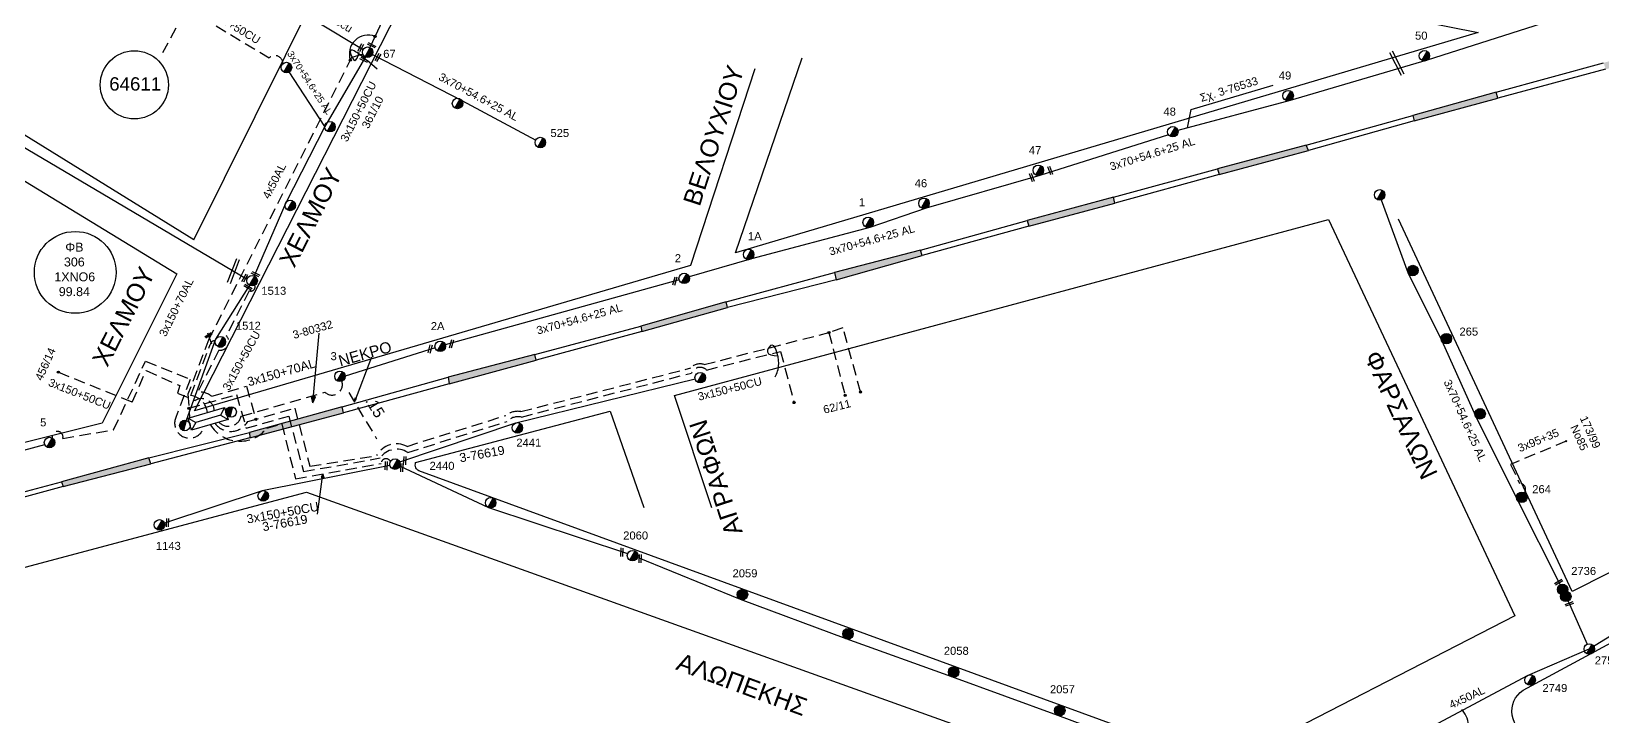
# Model space of a CAD drawing. Header units: millimetres. Extents: x 1421 to 7149, y 887 to 1917.
# Drawn here: x 6405.1 to 6757.9, y 1161.2 to 1314.9 of the extents above; entities that cross this region are included whole.
import ezdxf
from ezdxf.enums import TextEntityAlignment as Align

# ---------------------------------------------------------------- set-up
doc = ezdxf.new("R2010")
doc.units = ezdxf.units.MM
doc.linetypes.add('DASHED', pattern=[19.05, 12.7, -6.35])
for name, color, linetype in [('4x23cu', 7, 'Continuous'), ('TRAIN', 7, 'Continuous'), ('Άγνωστα', 7, 'Continuous'), ('Γυμνά εναέρια ΧΤ (3Φ) 4x50AL', 7, 'Continuous'), ('Γυμνά εναέρια ΧΤ και ΦΟΠ (3Φ)   4x50+16AL', 7, 'Continuous'), ('Επιγραφές - Σχήματα', 7, 'Continuous'), ('Καλωδια Χ.Τ 3x95+35', 7, 'DASHED'), ('Καλώδια ΧΤ   3x150+50CU', 7, 'DASHED'), ('Μηχανική τομή', 7, 'Continuous'), ('Στύλος Ξύλινος', 7, 'Continuous'), ('Στύλος Ξύλινος @ 1', 7, 'Continuous'), ('Στύλος ΦΜ', 7, 'Continuous'), ('Στύλος ΦΜ @ 1', 7, 'Continuous'), ('Συνδέσεις', 7, 'Continuous'), ('Συνεστραμμένα ΧΤ   3x70+54.6+25 AL', 7, 'SYN_LINE'), ('Τομή', 7, 'Continuous'), ('Υποσταθμός εναέριος 2 στύλων', 7, 'Continuous'), ('Υποσταθμός πόλεως', 7, 'Continuous'), ('Υπόβαθρο ΔΕΗ', 7, 'Continuous'), ('Υπόγεια Καλώδια Δικτύου ΧΤ   .15', 7, 'DASHED')]:
    doc.layers.add(name, color=color, linetype=linetype)
doc.styles.add('arial', font='arial.ttf')
doc.styles.get("Standard").update_dxf_attribs({"font": 'arial.ttf'})
doc.linetypes.add('SYN_LINE', pattern='A,0.5,-0.0001,["/\\/\\/\\/",Standard,S=0.1,R=0,X=0,Y=-0.05],-0.25', length=0.7501)

# ---------------------------------------------------------------- blocks, each defined once
blk = doc.blocks.new('ΥΠΑΡΧΩΝ ΤΣΙΜΕΝΤΕΝΙΟΣ ΣΤΥΛΟΣ')
at = {"layer": 'Στύλος ΦΜ'}
blk.add_hatch(color=256, dxfattribs=at).paths.add_polyline_path([(-1.29, -2.28, 0.574793), (2.62, 0, 0.268822), (1.3, 2.27)])
blk.add_line((-1.29, -2.28), (1.3, 2.27), dxfattribs=at)
blk.add_circle((0, 0), 2.62, dxfattribs=at)
at = {"layer": 'Στύλος ΦΜ', "flags": 4}
for tag, p in [('ΑΡΙΘΜΟΣ', (-4.68, 8.05)), ('ΤΥΠΟΣ', (-4.91, 3.03))]:
    blk.add_attdef(tag, p, '', height=4, dxfattribs=at)
blk = doc.blocks.new('ΥΠΑΡΧΩΝ ΞΥΛΙΝΟΣ ΣΤΥΛΟΣ')
at = {"layer": 'Στύλος Ξύλινος'}
h = blk.add_hatch(color=256, dxfattribs=at)
h.paths.add_polyline_path([(-2.62, 0, 0.270008), (-1.29, -2.28), (1.3, 2.27, 0.576266)])
h.paths.add_polyline_path([(-1.29, -2.28, 0.574793), (2.62, 0, 0.268822), (1.3, 2.27)])
blk.add_line((-1.29, -2.28), (1.3, 2.27), dxfattribs=at)
blk.add_circle((0, 0), 2.62, dxfattribs=at)
at = {"layer": 'Στύλος Ξύλινος', "flags": 4}
for tag, p in [('ΑΡΙΘΜΟΣ', (-4.91, 8.6)), ('ΤΥΠΟΣ', (-4.85, 3.39))]:
    blk.add_attdef(tag, p, '', height=4, dxfattribs=at)
blk = doc.blocks.new('ΥΠΟΣΤΑΘΜΟΣ ΕΝΑΕΡΙΟΣ ΕΠΙ 2 ΣΤΥΛΩΝ')
at = {"layer": 'Υποσταθμός εναέριος 2 στύλων', "linetype": 'Continuous'}
for points in [[(-11.97, -2.11, 0.574793), (-8.45, -0.07, 0.268822), (-9.64, 1.98)], [(9.68, -2.15, 0.574793), (13.19, -0.1, 0.268822), (12.01, 1.95)]]:
    blk.add_hatch(color=256, dxfattribs=at).paths.add_polyline_path(points)
for p, q in [((-11.97, -2.11), (-9.64, 1.98)), ((9.68, -2.15), (12.01, 1.95))]:
    blk.add_line(p, q, dxfattribs=at)
for centre in [(-10.81, -0.07), (10.84, -0.1)]:
    blk.add_circle(centre, 2.36, dxfattribs=at)
at = {"layer": 'Υποσταθμός πόλεως', "linetype": 'Continuous', "ltscale": 40}
blk.add_lwpolyline([(-8.57, 2.82), (8.57, 2.82), (8.57, -2.82), (-8.57, -2.82)], close=True, dxfattribs=at)
for points in [[(-5.75, 0), (-8.57, 2.82)], [(-8.57, -2.82), (-5.75, 0)], [(-5.75, 0), (5.75, 0)], [(5.75, 0), (8.57, 2.82)], [(8.57, -2.82), (5.75, 0)]]:
    blk.add_lwpolyline(points, dxfattribs=at)
at = {"layer": 'Υποσταθμός εναέριος 2 στύλων', "ltscale": 40, "flags": 1}
for tag, p in [('ΜΕΤΑΣΧΗΜΑΤΙΣΜΟΣ', (14.09, 2.51)), ('ΙΣΧΥΣ', (14.07, -0.28)), ('ΑΡΙΘΜΟΣ', (14.19, -3))]:
    blk.add_attdef(tag, p, '', height=1.8, dxfattribs=at)
blk = doc.blocks.new('ΜΗΧΑΝΙΚΗ ΤΟΜΗ')
at = {"layer": 'Μηχανική τομή', "ltscale": 40}
for p, q in [((-3.7, 1.2), (3.9, 1.2)), ((3.9, -0.4), (-3.7, -0.4))]:
    blk.add_line(p, q, dxfattribs=at)
blk = doc.blocks.new('_ΣΥΝΔΕΣΗ')
at = {"layer": 'Συνδέσεις', "linetype": 'SYN_LINE', "ltscale": 40}
blk.add_hatch(color=256, dxfattribs=at).paths.add_polyline_path([(0.5, -0.01, 1), (-0.5, -0.01, 1)])
at = {"layer": 'Συνδέσεις'}
blk.add_circle((0, -0.01), 0.5, dxfattribs=at)
blk = doc.blocks.new('ΤΟΜΗ')
at = {"layer": 'Τομή', "ltscale": 40}
for p, q in [((10.9, 0.2), (-12.1, 0.2)), ((10.9, -2.6), (-12.1, -2.6))]:
    blk.add_line(p, q, dxfattribs=at)
blk = doc.blocks.new('τομή_')
at = {"layer": 'Επιγραφές - Σχήματα'}
for p, q in [((-1.29, -0.22), (0.13, 0.75)), ((-1.08, -0.46), (0.34, 0.51)), ((-0.66, 0.62), (-0.29, -0.37))]:
    blk.add_line(p, q, dxfattribs=at)

msp = doc.modelspace()

# ---------------------------------------------------------------- hatches: boundary and pattern name
at = {"layer": 'TRAIN', "lineweight": -3, "ltscale": 0.2, "true_color": 0x000000}
h = msp.add_hatch(color=18, dxfattribs=at)
h.paths.add_polyline_path([(5307.8, 916.69), (5307.42, 918.5), (5291.25, 913.97), (5291.64, 912.39)])
h.paths.add_polyline_path([(5346.98, 927.34), (5346.42, 929.06), (5327.1, 923.73), (5327.5, 922.11)])
h.paths.add_polyline_path([(5391.16, 939.49), (5390.8, 941.26), (5371.15, 935.67), (5371.54, 934.13)])
h.paths.add_polyline_path([(5434.79, 951.66), (5434.38, 953.09), (5414.01, 947.46), (5414.41, 946.17)])
h.paths.add_polyline_path([(5477.96, 963.3), (5477.54, 964.78), (5458.29, 959.48), (5458.63, 957.99)])
h.paths.add_polyline_path([(5521.09, 975.25), (5520.53, 976.64), (5500.93, 971.24), (5501.27, 969.85)])
h.paths.add_polyline_path([(5564.01, 987.31), (5563.53, 988.6), (5544.44, 983.44), (5544.83, 982.11)])
h.paths.add_polyline_path([(5607.53, 999.35), (5607.16, 1000.76), (5587.56, 995.37), (5587.86, 994.04)])
h.paths.add_polyline_path([(5650.69, 1011.59), (5650.43, 1012.86), (5630.95, 1007.38), (5631.3, 1006.34)])
h.paths.add_polyline_path([(5693.88, 1023.68), (5693.54, 1024.95), (5674.54, 1019.61), (5674.85, 1018.33)])
h.paths.add_polyline_path([(5737.23, 1035.54), (5736.76, 1037), (5717.39, 1031.65), (5717.78, 1030.17)])
h.paths.add_polyline_path([(5781.19, 1047.77), (5780.76, 1049.26), (5760.34, 1043.65), (5760.67, 1041.73)])
h.paths.add_polyline_path([(5823.52, 1059.63), (5823.07, 1061.07), (5803.83, 1055.75), (5804.29, 1053.97)])
h.paths.add_polyline_path([(5866.61, 1071.7), (5866.15, 1073.03), (5846.43, 1067.52), (5846.95, 1066.09)])
h.paths.add_polyline_path([(5909.89, 1083.42), (5909.41, 1084.91), (5889.8, 1079.69), (5890.21, 1078.15)])
h.paths.add_polyline_path([(5953.62, 1094.95), (5953.28, 1096.29), (5933.64, 1091.23), (5934.01, 1089.9)])
h.paths.add_polyline_path([(5997.35, 1106.64), (5996.86, 1108.11), (5977.14, 1102.73), (5977.41, 1101.27)])
h.paths.add_polyline_path([(6041.21, 1118.34), (6040.88, 1119.37), (6021.2, 1114.3), (6021.57, 1112.96)])
h.paths.add_polyline_path([(6084.53, 1129.62), (6084.2, 1130.76), (6064.3, 1125.6), (6064.68, 1124.35)])
h.paths.add_polyline_path([(6127.84, 1140.22), (6127.5, 1141.53), (6107.81, 1136.75), (6108.04, 1135.46)])
h.paths.add_polyline_path([(6171.81, 1151.11), (6171.55, 1152.4), (6152.67, 1147.67), (6152.97, 1146.48)])
h.paths.add_polyline_path([(6215.28, 1161.86), (6215.01, 1163.14), (6195.81, 1158.3), (6195.88, 1157.15)])
h.paths.add_polyline_path([(6259.15, 1172.81), (6258.76, 1174.15), (6239.12, 1169.06), (6239.43, 1167.95)])
h.paths.add_polyline_path([(6302.5, 1183.67), (6302.14, 1184.91), (6282.47, 1179.85), (6282.81, 1178.57)])
h.paths.add_polyline_path([(6345.81, 1195.12), (6345.34, 1196.39), (6325.6, 1191.31), (6326.02, 1189.97)])
h.paths.add_polyline_path([(6389.67, 1206.66), (6389.36, 1207.87), (6369.29, 1202.62), (6369.56, 1201.31)])
h.paths.add_polyline_path([(6431.91, 1217.89), (6431.52, 1219.19), (6411.91, 1213.83), (6412.23, 1212.81)])
h.paths.add_polyline_path([(6475.2, 1229.3), (6474.9, 1230.66), (6454.09, 1224.93), (6454.19, 1223.75)])
h.paths.add_polyline_path([(6518.46, 1241.13), (6518.14, 1242.4), (6498.69, 1237.32), (6498.94, 1235.86)])
h.paths.add_polyline_path([(6561.41, 1252.93), (6561.1, 1254.23), (6541.97, 1248.81), (6542.17, 1247.61)])
h.paths.add_polyline_path([(6605.11, 1264.65), (6604.74, 1265.83), (6585.45, 1260.81), (6585.83, 1259.21)])
h.paths.add_polyline_path([(6648.4, 1276.42), (6648.08, 1277.7), (6628.72, 1272.46), (6629.08, 1271.24)])
h.paths.add_polyline_path([(6691.88, 1288.22), (6691.32, 1289.41), (6671.43, 1284.06), (6671.77, 1282.84)])
h.paths.add_polyline_path([(6734.35, 1299.93), (6733.96, 1301.31), (6715.25, 1296.1), (6715.55, 1294.88)])
h.paths.add_polyline_path([(6778.12, 1311.81), (6777.64, 1313.25), (6758.13, 1307.89), (6758.57, 1306.43)])
h.paths.add_polyline_path([(6825.97, 1324.96), (6825.39, 1326.48), (6801.39, 1319.86), (6801.75, 1318.29)])
h.paths.add_polyline_path([(6869.13, 1336.91), (6868.69, 1338.47), (6844.91, 1331.97), (6845.37, 1330.54)])
h.paths.add_polyline_path([(6912.31, 1348.82), (6911.85, 1350.46), (6887.72, 1343.51), (6888.16, 1342.14)])
h.paths.add_polyline_path([(6956.15, 1360.98), (6955.58, 1362.85), (6931.4, 1355.89), (6932, 1354.3)])
h.paths.add_polyline_path([(6984.31, 1370.76), (6975.32, 1368.08), (6975.69, 1366.38), (6984.41, 1368.68)])
at = {"layer": 'Άγνωστα', "lineweight": -3, "ltscale": 0.1}
h = msp.add_hatch(color=256, dxfattribs=at)
h.paths.add_polyline_path([(6468.44, 1232.98), (6467.99, 1233.02), (6468.31, 1231.55)])
h.paths.add_polyline_path([(6468.64, 1232.96), (6468.44, 1232.98), (6468.31, 1231.55), (6468.74, 1232.57, 0.004695)])
h.paths.add_polyline_path([(6468.89, 1232.93), (6468.64, 1232.96, -0.004695), (6468.74, 1232.57)])
h = msp.add_hatch(color=256, dxfattribs=at)
h.paths.add_polyline_path([(6477.96, 1232.62), (6477.78, 1232.69), (6477.63, 1231.77)])
h.paths.add_polyline_path([(6478.14, 1232.55), (6477.96, 1232.62), (6477.63, 1231.77)])
h = msp.add_hatch(color=256, dxfattribs=at)
h.paths.add_polyline_path([(6470.57, 1215.59), (6470.17, 1214.86), (6470.47, 1214.82)])
h.paths.add_polyline_path([(6470.57, 1215.59), (6470.47, 1214.82), (6470.78, 1214.78)])

# ---------------------------------------------------------------- linework, layer by layer
at = {"layer": '4x23cu', "color": 1, "lineweight": -3, "ltscale": 0.1}
msp.add_lwpolyline([(6458.56, 1323.62), (6479.61, 1310.88)], dxfattribs=at)
at = {"layer": 'TRAIN', "color": 18, "lineweight": -3, "ltscale": 0.2, "true_color": 0x000000}
for points in [[(6389.36, 1207.87), (6411.91, 1213.83), (6412.23, 1212.81), (6431.91, 1217.89), (6431.52, 1219.19), (6454.09, 1224.93), (6454.19, 1223.75), (6475.2, 1229.3), (6474.9, 1230.66), (6498.69, 1237.32), (6498.94, 1235.86), (6518.46, 1241.13), (6518.14, 1242.4), (6541.97, 1248.81), (6542.17, 1247.61), (6561.41, 1252.93), (6561.1, 1254.23), (6585.45, 1260.81), (6585.83, 1259.21), (6605.11, 1264.65), (6604.74, 1265.83), (6628.72, 1272.46), (6629.08, 1271.24), (6648.4, 1276.42), (6648.08, 1277.7), (6671.43, 1284.06), (6671.77, 1282.84), (6691.88, 1288.22), (6691.32, 1289.41), (6715.25, 1296.1), (6715.55, 1294.88), (6734.35, 1299.93), (6733.96, 1301.31), (6758.13, 1307.89)], [(6758.57, 1306.43), (6734.35, 1299.93), (6733.96, 1301.31), (6715.25, 1296.1), (6715.55, 1294.88), (6691.88, 1288.22), (6691.32, 1289.41), (6671.43, 1284.06), (6671.77, 1282.84), (6648.4, 1276.42), (6648.08, 1277.7), (6628.72, 1272.46), (6629.08, 1271.24), (6605.11, 1264.65), (6604.74, 1265.83), (6585.45, 1260.81), (6585.83, 1259.21), (6561.41, 1252.93), (6561.1, 1254.23), (6541.97, 1248.81), (6542.17, 1247.61), (6518.46, 1241.13), (6518.14, 1242.4), (6498.69, 1237.32), (6498.94, 1235.86), (6475.2, 1229.3), (6474.9, 1230.66), (6454.09, 1224.93), (6454.19, 1223.75), (6431.91, 1217.89), (6431.52, 1219.19), (6411.91, 1213.83), (6412.23, 1212.81), (6389.67, 1206.66)]]:
    msp.add_lwpolyline(points, dxfattribs=at)
at = {"layer": 'Άγνωστα', "lineweight": -3, "ltscale": 0.1}
for p, q in [((6665.53, 1297.38), (6683.93, 1302.88)), ((6664.7, 1293.3), (6665.53, 1297.38))]:
    msp.add_line(p, q, dxfattribs=at)
at = {"layer": 'Άγνωστα', "linetype": 'Continuous', "ltscale": 0.2}
msp.add_lwpolyline([(6445.04, 1246.26), (6445.58, 1244.79)], dxfattribs=at)
at = {"layer": 'Άγνωστα', "lineweight": -3, "ltscale": 0.1}
for points in [[(6468.31, 1231.55), (6469.73, 1247.17)], [(6481.51, 1241.82), (6477.63, 1231.77), (6477.78, 1232.69), (6477.96, 1232.62)], [(6481.51, 1241.82), (6477.63, 1231.77), (6478.14, 1232.55), (6477.96, 1232.62)], [(6468.31, 1231.55), (6467.99, 1233.02), (6468.44, 1232.98)], [(6468.31, 1231.55), (6468.89, 1232.93), (6468.44, 1232.98)], [(6469.39, 1206.57), (6470.57, 1215.59), (6470.17, 1214.86), (6470.47, 1214.82)], [(6469.39, 1206.57), (6470.57, 1215.59), (6470.78, 1214.78), (6470.47, 1214.82)]]:
    msp.add_lwpolyline(points, dxfattribs=at)
msp.add_circle((6414.96, 1260.85), 9.18, dxfattribs=at)
at = {"layer": 'Άγνωστα', "linetype": 'Continuous', "ltscale": 0.2}
for centre, radius, start, end in [((6480.72, 1309.89), 4.22, 68.4551, 199.2315), ((6447.53, 1245.27), 1.18, 240.4401, 60.1865)]:
    msp.add_arc(centre, radius, start, end, dxfattribs=at)
at = {"layer": 'Άγνωστα', "lineweight": -3, "ltscale": 0.1}
for points in [[(6482.78, 1306.45), (6476.79, 1310), (6477.71, 1308.44), (6478.71, 1310.25)], [(6572.11, 1237.41), (6572.9, 1240.37), (6571.08, 1244.42), (6570.37, 1243.02), (6572.75, 1242.1)]]:
    msp.add_spline(points, degree=3, dxfattribs=at)
at = {"layer": 'Γυμνά εναέρια ΧΤ (3Φ) 4x50AL', "color": 5, "lineweight": -3, "ltscale": 0.2}
msp.add_lwpolyline([(6287.35, 1361.41), (6317.12, 1342.01), (6387.01, 1298.6), (6453.56, 1259.35)], dxfattribs=at)
at = {"layer": 'Γυμνά εναέρια ΧΤ (3Φ) 4x50AL', "color": 133, "lineweight": -3, "ltscale": 0.1}
msp.add_lwpolyline([(6491.29, 1333.13), (6481.11, 1311.34)], dxfattribs=at)
at = {"layer": 'Γυμνά εναέρια ΧΤ (3Φ) 4x50AL', "color": 1, "lineweight": -3, "ltscale": 0.1}
for points in [[(6480.12, 1309.21), (6470.99, 1293.62), (6462.22, 1276.48), (6455.14, 1260.06)], [(6454.09, 1257.96), (6446.49, 1245.83), (6439.85, 1227.63)]]:
    msp.add_lwpolyline(points, dxfattribs=at)
at = {"layer": 'Γυμνά εναέρια ΧΤ (3Φ) 4x50AL', "color": 151, "lineweight": -3, "ltscale": 0.2}
msp.add_lwpolyline([(6718.91, 1158.54), (6741.05, 1170.39), (6754.9, 1176.32), (6774.94, 1188.66), (6809.84, 1207.82), (6825.82, 1215.88), (6845.38, 1224.73), (6874.35, 1234.13)], dxfattribs=at)
at = {"layer": 'Γυμνά εναέρια ΧΤ και ΦΟΠ (3Φ)   4x50+16AL', "color": 5, "lineweight": -3, "ltscale": 0.2}
for points in [[(6487.83, 1218.32), (6513.87, 1227.06), (6554.15, 1236.94)], [(6485.63, 1217.5), (6456.93, 1211.84), (6434.99, 1204.54)], [(6539, 1197.71), (6507.86, 1208.02), (6487.83, 1217.32)], [(6687.99, 1142.62), (6654.31, 1154.46), (6635.61, 1161.4), (6611.79, 1170.04), (6588.07, 1178.61), (6564.35, 1187.44), (6541.19, 1196.83)]]:
    msp.add_lwpolyline(points, dxfattribs=at)
at = {"layer": 'Καλωδια Χ.Τ 3x95+35', "color": 151, "lineweight": -3, "ltscale": 0.2}
msp.add_lwpolyline([(6749.73, 1222.96), (6737.24, 1217.75), (6739.24, 1213.45, -0.660849), (6740.32, 1211.39)], format="xyb", dxfattribs=at)
at = {"layer": 'Καλώδια ΧΤ   3x150+50CU', "color": 1, "lineweight": -3, "ltscale": 0.2}
msp.add_lwpolyline([(6434.6, 1310.18), (6440.06, 1320.12), (6458.51, 1309.01, -0.651317), (6461.6, 1307.72)], format="xyb", dxfattribs=at)
at = {"layer": 'Καλώδια ΧΤ   3x150+50CU', "color": 133, "linetype": 'DASHED', "lineweight": -3, "ltscale": 0.2}
msp.add_lwpolyline([(6479.51, 1309.86), (6477.02, 1309.07), (6444.98, 1245.87), (6440.26, 1233.53), (6440.62, 1228.2)], dxfattribs=at)
at = {"layer": 'Καλώδια ΧΤ   3x150+50CU', "color": 85, "linetype": 'DASHED', "lineweight": -3, "ltscale": 0.2}
for points in [[(6455.28, 1257.97, -0.66305), (6454.03, 1256.73), (6448.88, 1246.62, -0.723792), (6447.24, 1243.4), (6442.47, 1234.01, -0.177021), (6445.6, 1233.05), (6453.4, 1235.29), (6455.52, 1227.88)], [(6446.35, 1226.95, 0.540832), (6453.7, 1227.36), (6453.7, 1227.36), (6464.26, 1230.39), (6467.66, 1217.36), (6482.63, 1219.74, -0.405079), (6489.46, 1221.8), (6511.65, 1228.74, -0.216434), (6515, 1229.6), (6553.15, 1239.39, -0.297535), (6556.16, 1240.16), (6584.17, 1247.35)]]:
    msp.add_lwpolyline(points, format="xyb", dxfattribs=at)
at = {"layer": 'Καλώδια ΧΤ   3x150+50CU', "color": 151, "linetype": 'DASHED', "ltscale": 0.2}
msp.add_lwpolyline([(6444.67, 1229.39, 0.335809), (6440.91, 1233.2), (6445.28, 1244.63, -0.389999), (6446.38, 1245.52)], format="xyb", dxfattribs=at)
at = {"layer": 'Καλώδια ΧΤ   3x150+50CU', "color": 85, "lineweight": -3, "ltscale": 0.2}
msp.add_lwpolyline([(6591.28, 1234.02), (6587.34, 1248.4), (6584.17, 1247.35), (6587.82, 1233.25)], dxfattribs=at)
at = {"layer": 'Καλώδια ΧΤ   3x150+50CU', "color": 133, "linetype": 'DASHED', "lineweight": -3, "ltscale": 0.2}
msp.add_lwpolyline([(6440.48, 1230.35), (6451.15, 1233.41), (6453.36, 1225.87), (6462.9, 1228.6), (6466.18, 1216.13), (6483.46, 1219.2, -0.411349), (6489.61, 1220.43), (6511.92, 1227.41, -0.261602), (6515.16, 1228.37), (6553.33, 1238.25), (6553.33, 1238.25, -0.536453), (6556.71, 1238.93), (6573.3, 1243.12), (6576.36, 1231.62)], format="xyb", dxfattribs=at)
at = {"layer": 'Καλώδια ΧΤ   3x150+50CU', "color": 2, "lineweight": -3, "ltscale": 0.2}
msp.add_lwpolyline([(6409.77, 1223.68, -1.247779), (6412.18, 1223.6), (6423.58, 1225.53), (6430.75, 1240.95), (6440.76, 1236.84), (6437.63, 1228.51, 1.123468), (6443.88, 1226.23)], format="xyb", dxfattribs=at)
at = {"layer": 'Καλώδια ΧΤ   3x150+50CU', "color": 6, "lineweight": -3, "ltscale": 0.2}
msp.add_lwpolyline([(6411.17, 1238.47), (6427.77, 1231.74), (6430.88, 1238.85), (6438.42, 1235.45), (6437.96, 1233.77), (6441.86, 1232.09, -0.569195), (6446.18, 1229.84)], format="xyb", dxfattribs=at)
at = {"layer": 'Καλώδια ΧΤ   3x150+50CU', "color": 30, "lineweight": -3, "ltscale": 0.2}
msp.add_lwpolyline([(6447.24, 1227.21, 0.591023), (6452.22, 1228.54), (6471.03, 1233.95, 0.788415), (6474.82, 1236.42)], format="xyb", dxfattribs=at)
at = {"layer": 'Καλώδια ΧΤ   3x150+50CU', "color": 5, "lineweight": -3, "ltscale": 0.2}
msp.add_lwpolyline([(6445.33, 1226.65, 0.524532), (6457.95, 1225.89), (6461.32, 1226.86), (6464.41, 1214.53), (6483.65, 1217.96, -0.805014), (6485.73, 1218.38)], format="xyb", dxfattribs=at)
at = {"layer": 'Συνεστραμμένα ΧΤ   3x70+54.6+25 AL', "color": 30, "lineweight": -3, "ltscale": 20}
for points in [[(6745.98, 1317.22), (6718.48, 1308.45), (6687.75, 1299.43), (6662.53, 1292.72)], [(6660.45, 1291.72), (6631.52, 1282.63), (6605.98, 1275.24), (6593.39, 1270.96), (6566.78, 1263.87), (6552.82, 1259.83)], [(6550.56, 1259.17), (6498.03, 1244.58)], [(6495.76, 1243.95), (6475.56, 1237.53), (6475.56, 1237.53)]]:
    msp.add_lwpolyline(points, dxfattribs=at)
at = {"layer": 'Συνεστραμμένα ΧΤ   3x70+54.6+25 AL', "color": 1, "lineweight": -3, "ltscale": 20}
for points in [[(6481.69, 1309.79), (6501.76, 1299.45), (6518.34, 1290.55)], [(6470.99, 1293.62), (6463.02, 1305.85)]]:
    msp.add_lwpolyline(points, dxfattribs=at)
at = {"layer": 'Συνεστραμμένα ΧΤ   3x70+54.6+25 AL', "color": 151, "lineweight": -3, "ltscale": 20}
for points in [[(6708.14, 1277.1), (6714.19, 1260.85), (6721.76, 1245.46), (6729.32, 1228.62), (6738.68, 1209.84), (6748.37, 1190.73)], [(6750.13, 1187.05), (6754.42, 1177.39)]]:
    msp.add_lwpolyline(points, dxfattribs=at)
at = {"layer": 'Συνεστραμμένα ΧΤ   3x70+54.6+25 AL', "color": 50, "lineweight": -3, "ltscale": 20}
msp.add_lwpolyline([(6378.15, 1214.12), (6408.11, 1222.18), (6408.11, 1222.18)], dxfattribs=at)
at = {"layer": 'Υπόβαθρο ΔΕΗ', "lineweight": -3, "ltscale": 0.2}
for points in [[(6441.61, 1268.16), (6286.56, 1364.05), (6304.5, 1430.58), (6353.45, 1399.65)], [(6441.61, 1268.16), (6475.93, 1337.31), (6423.73, 1365.67), (6423.73, 1365.67)], [(6297.75, 1289.56), (6254.42, 1303.94), (6283.77, 1354.53), (6437.75, 1260.53)], [(6729.98, 1314.69), (6563.22, 1265.26), (6578.2, 1308.98)], [(6437.75, 1260.53), (6421.04, 1227.02), (6240.52, 1181.81), (6225.86, 1252.15), (6249.34, 1295.73), (6292.36, 1281.19)], [(6557.87, 1207.97), (6549.53, 1233.23), (6696.32, 1272.7), (6738.18, 1183.78)], [(6832.05, 1266.8), (6866.58, 1247.5), (6751.04, 1189.22), (6712.06, 1272.82)]]:
    msp.add_lwpolyline(points, dxfattribs=at)
for points in [[(6567.53, 1306.5), (6553.07, 1262.4), (6441.76, 1229.74), (6500.18, 1344.61), (6562.12, 1337.66, 0.196125), (6569.44, 1339.73, 0.106781), (6574.28, 1345.53), (6729.98, 1314.69)], [(6738.18, 1183.78), (6673.02, 1150.23), (6492.13, 1216.34, -0.206623), (6491.47, 1216.97, -0.168347), (6491.38, 1218.21), (6535.04, 1229.71), (6542.62, 1208.1)], [(6814.45, 1115.83), (6741.5, 1156.03, -0.227758), (6737.59, 1161.49, -0.304916), (6740.07, 1167.04), (6828.84, 1214.94), (6863.48, 1182.3), (6814.45, 1115.83)], [(6656.98, 1143.34), (6598.4, 1113.72), (6392.83, 1130.66, 0.064612), (6400.55, 1170.31, 0.137377), (6395.76, 1192.56), (6466.85, 1211.52), (6656.98, 1143.34)]]:
    msp.add_lwpolyline(points, format="xyb", dxfattribs=at)
at = {"layer": 'Υπόβαθρο ΔΕΗ', "lineweight": -3, "ltscale": 0.1}
msp.add_circle((6428.24, 1302.94), 7.65, dxfattribs=at)
at = {"layer": 'Υπόβαθρο ΔΕΗ', "lineweight": -3}
msp.add_arc((6722.71, 1159.08), 5.07, 309.4903, 43.2234, dxfattribs=at)
at = {"layer": 'Υπόγεια Καλώδια Δικτύου ΧΤ   .15', "lineweight": -3, "ltscale": 0.2}
msp.add_lwpolyline([(6476.36, 1233.87), (6482.62, 1223.51)], dxfattribs=at)

# ---------------------------------------------------------------- block references
at = {"layer": 'Επιγραφές - Σχήματα'}
msp.add_blockref('τομή_', (6445.33, 1246.63), dxfattribs=at)
at = {"layer": 'Μηχανική τομή', "lineweight": -3}
for p, xscale, yscale, zscale, rotation in [((6481.46, 1311.74), 0.2499999999997615, 0.2499999999997615, 0.2499999999997615, 334.2771627321898), ((6478.97, 1311.33), 0.2500000000003291, 0.2500000000003291, 0.2500000000003291, 241.0281748207623), ((6479.76, 1308.47), 0.2499999999997615, 0.2499999999997615, 0.2499999999997615, 334.2771627321898), ((6482.83, 1309.2), 0.2500000000003291, 0.2500000000003291, 0.2500000000003291, 241.0281748207623), ((6633.76, 1283.69), 0.2500000000007039, 0.2500000000007039, 0.2500000000007039, 290.5333311866368), ((6629.65, 1282.14), 0.2500000000007039, 0.2500000000007039, 0.2500000000007039, 290.5333311866368), ((6452.95, 1259.63), 0.2500000000003291, 0.2500000000003291, 0.2500000000003291, 241.0281748207623), ((6455.37, 1260.37), 0.2499999999997615, 0.2499999999997615, 0.2499999999997615, 334.2771627321898), ((6549.48, 1258.96), 0.2499999999994577, 0.2499999999994577, 0.2499999999994577, 254.1182470327097), ((6453.66, 1257.44), 0.250000000000279, 0.250000000000279, 0.250000000000279, 329.2371358411897), ((6499.38, 1244.84), 0.2499999999994577, 0.2499999999994577, 0.2499999999994577, 254.1182470327097), ((6494.53, 1243.68), 0.2499999999994577, 0.2499999999994577, 0.2499999999994577, 254.1182470327097), ((6484.68, 1217.47), 0.2500000000000124, 0.2500000000000124, 0.2500000000000124, 267.6485671368781), ((6488.2, 1217.05), 0.2500000000000124, 0.2500000000000124, 0.2500000000000124, 267.6485671368781), ((6488.84, 1218.63), 0.2500000000000124, 0.2500000000000124, 0.2500000000000124, 267.6485671368781), ((6435.6, 1204.7), 0.2500000000000124, 0.2500000000000124, 0.2500000000000124, 267.6485671368781), ((6537.6, 1198.06), 0.2500000000000124, 0.2500000000000124, 0.2500000000000124, 267.6485671368781), ((6541.72, 1196.62), 0.2500000000000124, 0.2500000000000124, 0.2500000000000124, 267.6485671368781), ((6747.98, 1191.41), 0.2499999999999329, 0.2499999999999329, 0.2499999999999329, 210.2377907429052), ((6750.43, 1186.34), 0.2500000000000291, 0.2500000000000291, 0.2500000000000291, 19.07982614731349)]:
    msp.add_blockref('ΜΗΧΑΝΙΚΗ ΤΟΜΗ', p, dxfattribs=dict(at, xscale=xscale, yscale=yscale, zscale=zscale, rotation=rotation))
at = {"layer": 'Στύλος Ξύλινος @ 1', "lineweight": -3, "ltscale": 40, "xscale": 0.4499999999998181, "yscale": 0.4499999999998181, "zscale": 0.4499999999998181}
for p in [(6715.29, 1261.26), (6730.39, 1229.11), (6749.62, 1188.12), (6588.47, 1179.72)]:
    msp.add_blockref('ΥΠΑΡΧΩΝ ΞΥΛΙΝΟΣ ΣΤΥΛΟΣ', p, dxfattribs=at)
at = {"layer": 'Στύλος Ξύλινος @ 1', "lineweight": -3, "ltscale": 40}
ref = msp.add_blockref('ΥΠΑΡΧΩΝ ΞΥΛΙΝΟΣ ΣΤΥΛΟΣ', (6722.82, 1245.98), dxfattribs=dict(at, xscale=0.4499999999998181, yscale=0.4499999999998181, zscale=0.4499999999998181))
ref.add_attrib('ΑΡΙΘΜΟΣ', '265', (6725.75, 1246.66), dxfattribs={"layer": 'Στύλος Ξύλινος', "height": 1.8, "flags": 4})
ref = msp.add_blockref('ΥΠΑΡΧΩΝ ΞΥΛΙΝΟΣ ΣΤΥΛΟΣ', (6739.74, 1210.36), dxfattribs=dict(at, xscale=0.4499999999998181, yscale=0.4499999999998181, zscale=0.4499999999998181))
ref.add_attrib('ΑΡΙΘΜΟΣ', '264', (6742.09, 1211.29), dxfattribs={"layer": 'Στύλος Ξύλινος', "height": 1.8, "flags": 4})
ref = msp.add_blockref('ΥΠΑΡΧΩΝ ΞΥΛΙΝΟΣ ΣΤΥΛΟΣ', (6564.76, 1188.54), dxfattribs=dict(at, xscale=0.4499999999998181, yscale=0.4499999999998181, zscale=0.4499999999998181))
ref.add_attrib('ΑΡΙΘΜΟΣ', '2059', (6562.54, 1192.41), dxfattribs={"layer": 'Στύλος Ξύλινος', "height": 1.8, "flags": 4})
ref = msp.add_blockref('ΥΠΑΡΧΩΝ ΞΥΛΙΝΟΣ ΣΤΥΛΟΣ', (6748.91, 1189.68), dxfattribs=dict(at, xscale=0.4499999999998181, yscale=0.4499999999998181, zscale=0.4499999999998181))
ref.add_attrib('ΑΡΙΘΜΟΣ', '2736', (6750.84, 1192.93), dxfattribs={"layer": 'Στύλος Ξύλινος', "height": 1.8, "flags": 4})
ref = msp.add_blockref('ΥΠΑΡΧΩΝ ΞΥΛΙΝΟΣ ΣΤΥΛΟΣ', (6612.19, 1171.15), dxfattribs=dict(at, xscale=0.4499999999998181, yscale=0.4499999999998181, zscale=0.4499999999998181))
ref.add_attrib('ΑΡΙΘΜΟΣ', '2058', (6609.98, 1175.01), dxfattribs={"layer": 'Στύλος Ξύλινος', "height": 1.8, "flags": 4})
ref = msp.add_blockref('ΥΠΑΡΧΩΝ ΞΥΛΙΝΟΣ ΣΤΥΛΟΣ', (6636.02, 1162.51), dxfattribs=dict(at, xscale=0.4499999999998181, yscale=0.4499999999998181, zscale=0.4499999999998181))
ref.add_attrib('ΑΡΙΘΜΟΣ', '2057', (6633.81, 1166.38), dxfattribs={"layer": 'Στύλος Ξύλινος', "height": 1.8, "flags": 4})
at = {"layer": 'Στύλος ΦΜ @ 1', "lineweight": -3, "ltscale": 40}
ref = msp.add_blockref('ΥΠΑΡΧΩΝ ΤΣΙΜΕΝΤΕΝΙΟΣ ΣΤΥΛΟΣ', (6717.88, 1309.46), dxfattribs=dict(at, xscale=0.4499999999998181, yscale=0.4499999999998181, zscale=0.4499999999998181))
ref.add_attrib('ΑΡΙΘΜΟΣ', '50', (6715.78, 1313.09), dxfattribs={"layer": 'Στύλος ΦΜ', "height": 1.8, "flags": 4})
ref = msp.add_blockref('ΥΠΑΡΧΩΝ ΤΣΙΜΕΝΤΕΝΙΟΣ ΣΤΥΛΟΣ', (6480.61, 1310.27), dxfattribs=dict(at, xscale=0.4499999999998181, yscale=0.4499999999998181, zscale=0.4499999999998181))
ref.add_attrib('ΑΡΙΘΜΟΣ', '67', (6484.11, 1309.01), dxfattribs={"layer": 'Στύλος ΦΜ', "height": 1.8, "flags": 4})
at = {"layer": 'Στύλος ΦΜ @ 1', "lineweight": -3, "ltscale": 40, "xscale": 0.4499999999998181, "yscale": 0.4499999999998181, "zscale": 0.4499999999998181}
for p in [(6462.38, 1306.83), (6500.8, 1298.76), (6472.16, 1293.54), (6463.23, 1275.88), (6707.84, 1278.24), (6555.29, 1237.22), (6457.16, 1210.68), (6508.23, 1209.14)]:
    msp.add_blockref('ΥΠΑΡΧΩΝ ΤΣΙΜΕΝΤΕΝΙΟΣ ΣΤΥΛΟΣ', p, dxfattribs=at)
at = {"layer": 'Στύλος ΦΜ @ 1', "lineweight": -3, "ltscale": 40}
ref = msp.add_blockref('ΥΠΑΡΧΩΝ ΤΣΙΜΕΝΤΕΝΙΟΣ ΣΤΥΛΟΣ', (6687.29, 1300.51), dxfattribs=dict(at, xscale=0.4499999999998181, yscale=0.4499999999998181, zscale=0.4499999999998181))
ref.add_attrib('ΑΡΙΘΜΟΣ', '49', (6685.19, 1304.14), dxfattribs={"layer": 'Στύλος ΦΜ', "height": 1.8, "flags": 4})
ref = msp.add_blockref('ΥΠΑΡΧΩΝ ΤΣΙΜΕΝΤΕΝΙΟΣ ΣΤΥΛΟΣ', (6661.39, 1292.42), dxfattribs=dict(at, xscale=0.4499999999998181, yscale=0.4499999999998181, zscale=0.4499999999998181))
ref.add_attrib('ΑΡΙΘΜΟΣ', '48', (6659.29, 1296.04), dxfattribs={"layer": 'Στύλος ΦΜ', "height": 1.8, "flags": 4})
ref = msp.add_blockref('ΥΠΑΡΧΩΝ ΤΣΙΜΕΝΤΕΝΙΟΣ ΣΤΥΛΟΣ', (6519.38, 1289.99), dxfattribs=dict(at, xscale=0.4499999999998181, yscale=0.4499999999998181, zscale=0.4499999999998181))
ref.add_attrib('ΑΡΙΘΜΟΣ', '525', (6521.66, 1291.24), dxfattribs={"layer": 'Στύλος ΦΜ', "height": 1.8, "flags": 4})
ref = msp.add_blockref('ΥΠΑΡΧΩΝ ΤΣΙΜΕΝΤΕΝΙΟΣ ΣΤΥΛΟΣ', (6631.19, 1283.76), dxfattribs=dict(at, xscale=0.4499999999998181, yscale=0.4499999999998181, zscale=0.4499999999998181))
ref.add_attrib('ΑΡΙΘΜΟΣ', '47', (6629.08, 1287.38), dxfattribs={"layer": 'Στύλος ΦΜ', "height": 1.8, "flags": 4})
ref = msp.add_blockref('ΥΠΑΡΧΩΝ ΤΣΙΜΕΝΤΕΝΙΟΣ ΣΤΥΛΟΣ', (6605.54, 1276.34), dxfattribs=dict(at, xscale=0.4499999999998181, yscale=0.4499999999998181, zscale=0.4499999999998181))
ref.add_attrib('ΑΡΙΘΜΟΣ', '46', (6603.44, 1279.96), dxfattribs={"layer": 'Στύλος ΦΜ', "height": 1.8, "flags": 4})
ref = msp.add_blockref('ΥΠΑΡΧΩΝ ΤΣΙΜΕΝΤΕΝΙΟΣ ΣΤΥΛΟΣ', (6593.01, 1272.08), dxfattribs=dict(at, xscale=0.4499999999998181, yscale=0.4499999999998181, zscale=0.4499999999998181))
ref.add_attrib('ΑΡΙΘΜΟΣ', '1', (6590.9, 1275.7), dxfattribs={"layer": 'Στύλος ΦΜ', "height": 1.8, "flags": 4})
ref = msp.add_blockref('ΥΠΑΡΧΩΝ ΤΣΙΜΕΝΤΕΝΙΟΣ ΣΤΥΛΟΣ', (6566.16, 1264.87), dxfattribs=dict(at, xscale=0.4499999999998181, yscale=0.4499999999998181, zscale=0.4499999999998181))
ref.add_attrib('ΑΡΙΘΜΟΣ', '1A', (6565.99, 1268.08), dxfattribs={"layer": 'Στύλος ΦΜ', "height": 1.8, "flags": 4})
ref = msp.add_blockref('ΥΠΑΡΧΩΝ ΤΣΙΜΕΝΤΕΝΙΟΣ ΣΤΥΛΟΣ', (6551.69, 1259.5), dxfattribs=dict(at, xscale=0.4499999999998181, yscale=0.4499999999998181, zscale=0.4499999999998181))
ref.add_attrib('ΑΡΙΘΜΟΣ', '2', (6549.58, 1263.13), dxfattribs={"layer": 'Στύλος ΦΜ', "height": 1.8, "flags": 4})
ref = msp.add_blockref('ΥΠΑΡΧΩΝ ΤΣΙΜΕΝΤΕΝΙΟΣ ΣΤΥΛΟΣ', (6454.67, 1258.98), dxfattribs=dict(at, xscale=0.4499999999998181, yscale=0.4499999999998181, zscale=0.4499999999998181))
ref.add_attrib('ΑΡΙΘΜΟΣ', '1513', (6456.75, 1255.82), dxfattribs={"layer": 'Στύλος ΦΜ', "height": 1.8, "flags": 4})
ref = msp.add_blockref('ΥΠΑΡΧΩΝ ΤΣΙΜΕΝΤΕΝΙΟΣ ΣΤΥΛΟΣ', (6447.53, 1245.27), dxfattribs=dict(at, xscale=0.4499999999998181, yscale=0.4499999999998181, zscale=0.4499999999998181))
ref.add_attrib('ΑΡΙΘΜΟΣ', '1512', (6451.04, 1247.98), dxfattribs={"layer": 'Στύλος ΦΜ', "height": 1.8, "flags": 4})
ref = msp.add_blockref('ΥΠΑΡΧΩΝ ΤΣΙΜΕΝΤΕΝΙΟΣ ΣΤΥΛΟΣ', (6496.9, 1244.26), dxfattribs=dict(at, xscale=0.4499999999998181, yscale=0.4499999999998181, zscale=0.4499999999998181))
ref.add_attrib('ΑΡΙΘΜΟΣ', '2A', (6494.79, 1247.89), dxfattribs={"layer": 'Στύλος ΦΜ', "height": 1.8, "flags": 4})
ref = msp.add_blockref('ΥΠΑΡΧΩΝ ΤΣΙΜΕΝΤΕΝΙΟΣ ΣΤΥΛΟΣ', (6474.39, 1237.52), dxfattribs=dict(at, xscale=0.4499999999998181, yscale=0.4499999999998181, zscale=0.4499999999998181))
ref.add_attrib('ΑΡΙΘΜΟΣ', '3', (6472.28, 1241.14), dxfattribs={"layer": 'Στύλος ΦΜ', "height": 1.8, "flags": 4})
ref = msp.add_blockref('ΥΠΑΡΧΩΝ ΤΣΙΜΕΝΤΕΝΙΟΣ ΣΤΥΛΟΣ', (6409.19, 1222.66), dxfattribs=dict(at, xscale=0.4499999999998181, yscale=0.4499999999998181, zscale=0.4499999999998181))
ref.add_attrib('ΑΡΙΘΜΟΣ', '5', (6407.08, 1226.29), dxfattribs={"layer": 'Στύλος ΦΜ', "height": 1.8, "flags": 4})
ref = msp.add_blockref('ΥΠΑΡΧΩΝ ΤΣΙΜΕΝΤΕΝΙΟΣ ΣΤΥΛΟΣ', (6514.24, 1225.95), dxfattribs=dict(at, xscale=0.4499999999998181, yscale=0.4499999999998181, zscale=0.4499999999998181))
ref.add_attrib('ΑΡΙΘΜΟΣ', '2441', (6514, 1221.73), dxfattribs={"layer": 'Στύλος ΦΜ', "height": 1.8, "flags": 4})
ref = msp.add_blockref('ΥΠΑΡΧΩΝ ΤΣΙΜΕΝΤΕΝΙΟΣ ΣΤΥΛΟΣ', (6486.76, 1217.82), dxfattribs=dict(at, xscale=0.4499999999998181, yscale=0.4499999999998181, zscale=0.4499999999998181))
ref.add_attrib('ΑΡΙΘΜΟΣ', '2440', (6494.52, 1216.53), dxfattribs={"layer": 'Στύλος ΦΜ', "height": 1.8, "flags": 4})
ref = msp.add_blockref('ΥΠΑΡΧΩΝ ΤΣΙΜΕΝΤΕΝΙΟΣ ΣΤΥΛΟΣ', (6433.87, 1204.17), dxfattribs=dict(at, xscale=0.4499999999998181, yscale=0.4499999999998181, zscale=0.4499999999998181))
ref.add_attrib('ΑΡΙΘΜΟΣ', '1143', (6433.07, 1198.56), dxfattribs={"layer": 'Στύλος ΦΜ', "height": 1.8, "flags": 4})
ref = msp.add_blockref('ΥΠΑΡΧΩΝ ΤΣΙΜΕΝΤΕΝΙΟΣ ΣΤΥΛΟΣ', (6540.1, 1197.27), dxfattribs=dict(at, xscale=0.4499999999998181, yscale=0.4499999999998181, zscale=0.4499999999998181))
ref.add_attrib('ΑΡΙΘΜΟΣ', '2060', (6537.99, 1200.89), dxfattribs={"layer": 'Στύλος ΦΜ', "height": 1.8, "flags": 4})
ref = msp.add_blockref('ΥΠΑΡΧΩΝ ΤΣΙΜΕΝΤΕΝΙΟΣ ΣΤΥΛΟΣ', (6754.9, 1176.32), dxfattribs=dict(at, xscale=0.4499999999998181, yscale=0.4499999999998181, zscale=0.4499999999998181))
ref.add_attrib('ΑΡΙΘΜΟΣ', '2750', (6756.13, 1172.86), dxfattribs={"layer": 'Στύλος ΦΜ', "height": 1.8, "flags": 4})
ref = msp.add_blockref('ΥΠΑΡΧΩΝ ΤΣΙΜΕΝΤΕΝΙΟΣ ΣΤΥΛΟΣ', (6741.61, 1169.35), dxfattribs=dict(at, xscale=0.4499999999998181, yscale=0.4499999999998181, zscale=0.4499999999998181))
ref.add_attrib('ΑΡΙΘΜΟΣ', '2749', (6744.38, 1166.66), dxfattribs={"layer": 'Στύλος ΦΜ', "height": 1.8, "flags": 4})
at = {"layer": 'Συνδέσεις', "lineweight": -3}
for p, xscale, yscale, zscale in [((6482.27, 1313.82), 0.4777242751392805, 0.4777242751392805, 0.4777242751392805), ((6476.73, 1308.5), 0.4777242751392805, 0.4777242751392805, 0.4777242751392805), ((6584.2, 1247.36), 0.4777242751392805, 0.4777242751392805, 0.4777242751392805), ((6411.17, 1238.47), 0.4777242751392805, 0.4777242751392805, 0.4777242751392805), ((6576.36, 1231.63), 0.4777242751392805, 0.4777242751392805, 0.4777242751392805), ((6587.82, 1233.25), 0.4777242751392805, 0.4777242751392805, 0.4777242751392805), ((6591.28, 1234.02), 0.4777242751392805, 0.4777242751392805, 0.4777242751392805), ((6440.48, 1230.35), 0.4777242751392805, 0.4777242751392805, 0.4777242751392805), ((6455.52, 1227.88), 0.4777242751392805, 0.4777242751392805, 0.4777242751392805), ((6749.73, 1222.96), 0.25, 0.25, 0.25), ((6726.41, 1162.55), 0.25, 0.25, 0.25)]:
    msp.add_blockref('_ΣΥΝΔΕΣΗ', p, dxfattribs=dict(at, xscale=xscale, yscale=yscale, zscale=zscale))
at = {"layer": 'Τομή', "lineweight": -3}
for p, xscale, yscale, zscale, rotation in [((6712.06, 1307.75), 0.2500000000004678, 0.2500000000004678, 0.2500000000004678, 296.9476788186228), ((6450.73, 1260.93), 0.2500000000003889, 0.2500000000003889, 0.2500000000003889, 248.917740558956)]:
    msp.add_blockref('ΤΟΜΗ', p, dxfattribs=dict(at, xscale=xscale, yscale=yscale, zscale=zscale, rotation=rotation))
at = {"layer": 'Υποσταθμός εναέριος 2 στύλων', "lineweight": -3, "xscale": 0.500000000000885, "yscale": 0.500000000000885, "zscale": 0.500000000000885, "rotation": 196.3552556791623}
msp.add_blockref('ΥΠΟΣΤΑΘΜΟΣ ΕΝΑΕΡΙΟΣ ΕΠΙ 2 ΣΤΥΛΩΝ', (6444.79, 1227.96), dxfattribs=at)

# ---------------------------------------------------------------- texts
at = {"lineweight": -3, "ltscale": 40, "char_height": 4, "width": 64.8866, "attachment_point": 1, "style": 'arial'}
for s, insert, rotation in [('ΒΕΛΟΥΧΙΟΥ', (6551.35, 1276.7), 72), ('ΧΕΛΜΟΥ', (6460.57, 1263.48), 63), ('ΧΕΛΜΟΥ', (6418.6, 1241.21), 63), ('ΦΑΡΣΑΛΩΝ', (6707.86, 1243.76), 295), ('ΑΓΡΑΦΩΝ', (6561.05, 1201.32), 108), ('ΑΛΩΠΕΚΗΣ', (6550.99, 1175.54), 339.8018)]:
    msp.add_mtext(s, dxfattribs=dict(at, insert=insert, rotation=rotation))
at = {"layer": 'Άγνωστα', "lineweight": -3, "ltscale": 0.1}
for s, height, rotation, p in [('3x150+50CU', 1.8, 328.9302, (6449.97, 1316.58)), ('4x23cu', 1.8, 328.8154, (6473.53, 1317.48)), ('3x70+54.6+25 AL', 1.5, 303.0828, (6467.62, 1303.4)), ('3x70+54.6+25 AL', 1.8, 331.7708, (6505.54, 1300.26)), ('3x150+50CU', 1.8, 63.119, (6478.53, 1296.96)), ('Σχ. 3-76533', 1.8, 17.2113, (6673.99, 1301.95)), ('361/10', 1.8, 63.119, (6481.73, 1296.79)), ('3x70+54.6+25 AL', 1.8, 17.2113, (6656.78, 1287.48)), ('4x50AL', 1.8, 62.9052, (6459.64, 1281.37)), ('3x70+54.6+25 AL', 1.8, 15.5297, (6593.83, 1268.14)), ('3x150+70AL', 1.8, 63.5741, (6437.65, 1253.02)), ('3x70+54.6+25 AL', 1.8, 15.5297, (6528.16, 1250.41)), ('3-80332', 1.8, 16, (6468.27, 1248.03)), ('3x150+50CU', 1.8, 61.1285, (6452.28, 1241.06)), ('456/14', 1.8, 65.8766, (6408.25, 1240.27)), ('ΝΕΚΡΟ', 2.5, 16, (6480.02, 1242.59)), ('3x150+70AL', 2, 16, (6461.23, 1238.38)), ('3x150+50CU', 1.8, 338.3412, (6415.94, 1233.57)), ('3x150+50CU', 1.8, 14.1915, (6561.94, 1234.71)), ('3x70+54.6+25 AL', 1.8, 294.2202, (6727.04, 1227.6)), ('.15', 2.5, 301.1591, (6482.3, 1230.65)), ('62/11', 1.8, 14.1915, (6585.99, 1230.75)), ('173/99', 1.8, 294.1467, (6755.13, 1225)), ('3x95+35', 1.8, 22.6826, (6743.45, 1223.17)), ('No85', 1.8, 294.1467, (6752.66, 1223.76)), ('3-76619', 2, 10.2636, (6506.29, 1220.1)), ('3x150+50CU', 2, 10.2636, (6461.54, 1206.91)), ('3-76619', 2, 10.2636, (6462.03, 1204.63)), ('4x50AL', 1.8, 25.0203, (6727.42, 1165.46))]:
    msp.add_text(s, height=height, rotation=rotation, dxfattribs=at).set_placement(p, align=Align.MIDDLE_CENTER)
at = {"layer": 'Άγνωστα', "lineweight": -3, "ltscale": 0.1, "insert": (6407.46, 1267.52), "char_height": 2, "width": 14.3587, "attachment_point": 1}
msp.add_mtext('\\pi5.2653;ΦΒ \\P\\pi4.9713;306\\P\\pi2.8144;1ΧΝΟ6\\P\\pi3.809;99.84', dxfattribs=at)
at = {"layer": 'Υπόβαθρο ΔΕΗ', "lineweight": -3, "ltscale": 0.1, "insert": (6420.78, 1304.65), "char_height": 3, "width": 14.3587, "attachment_point": 1}
msp.add_mtext('\\pi1.8158;64611', dxfattribs=at)

doc.saveas('drawing.dxf')
